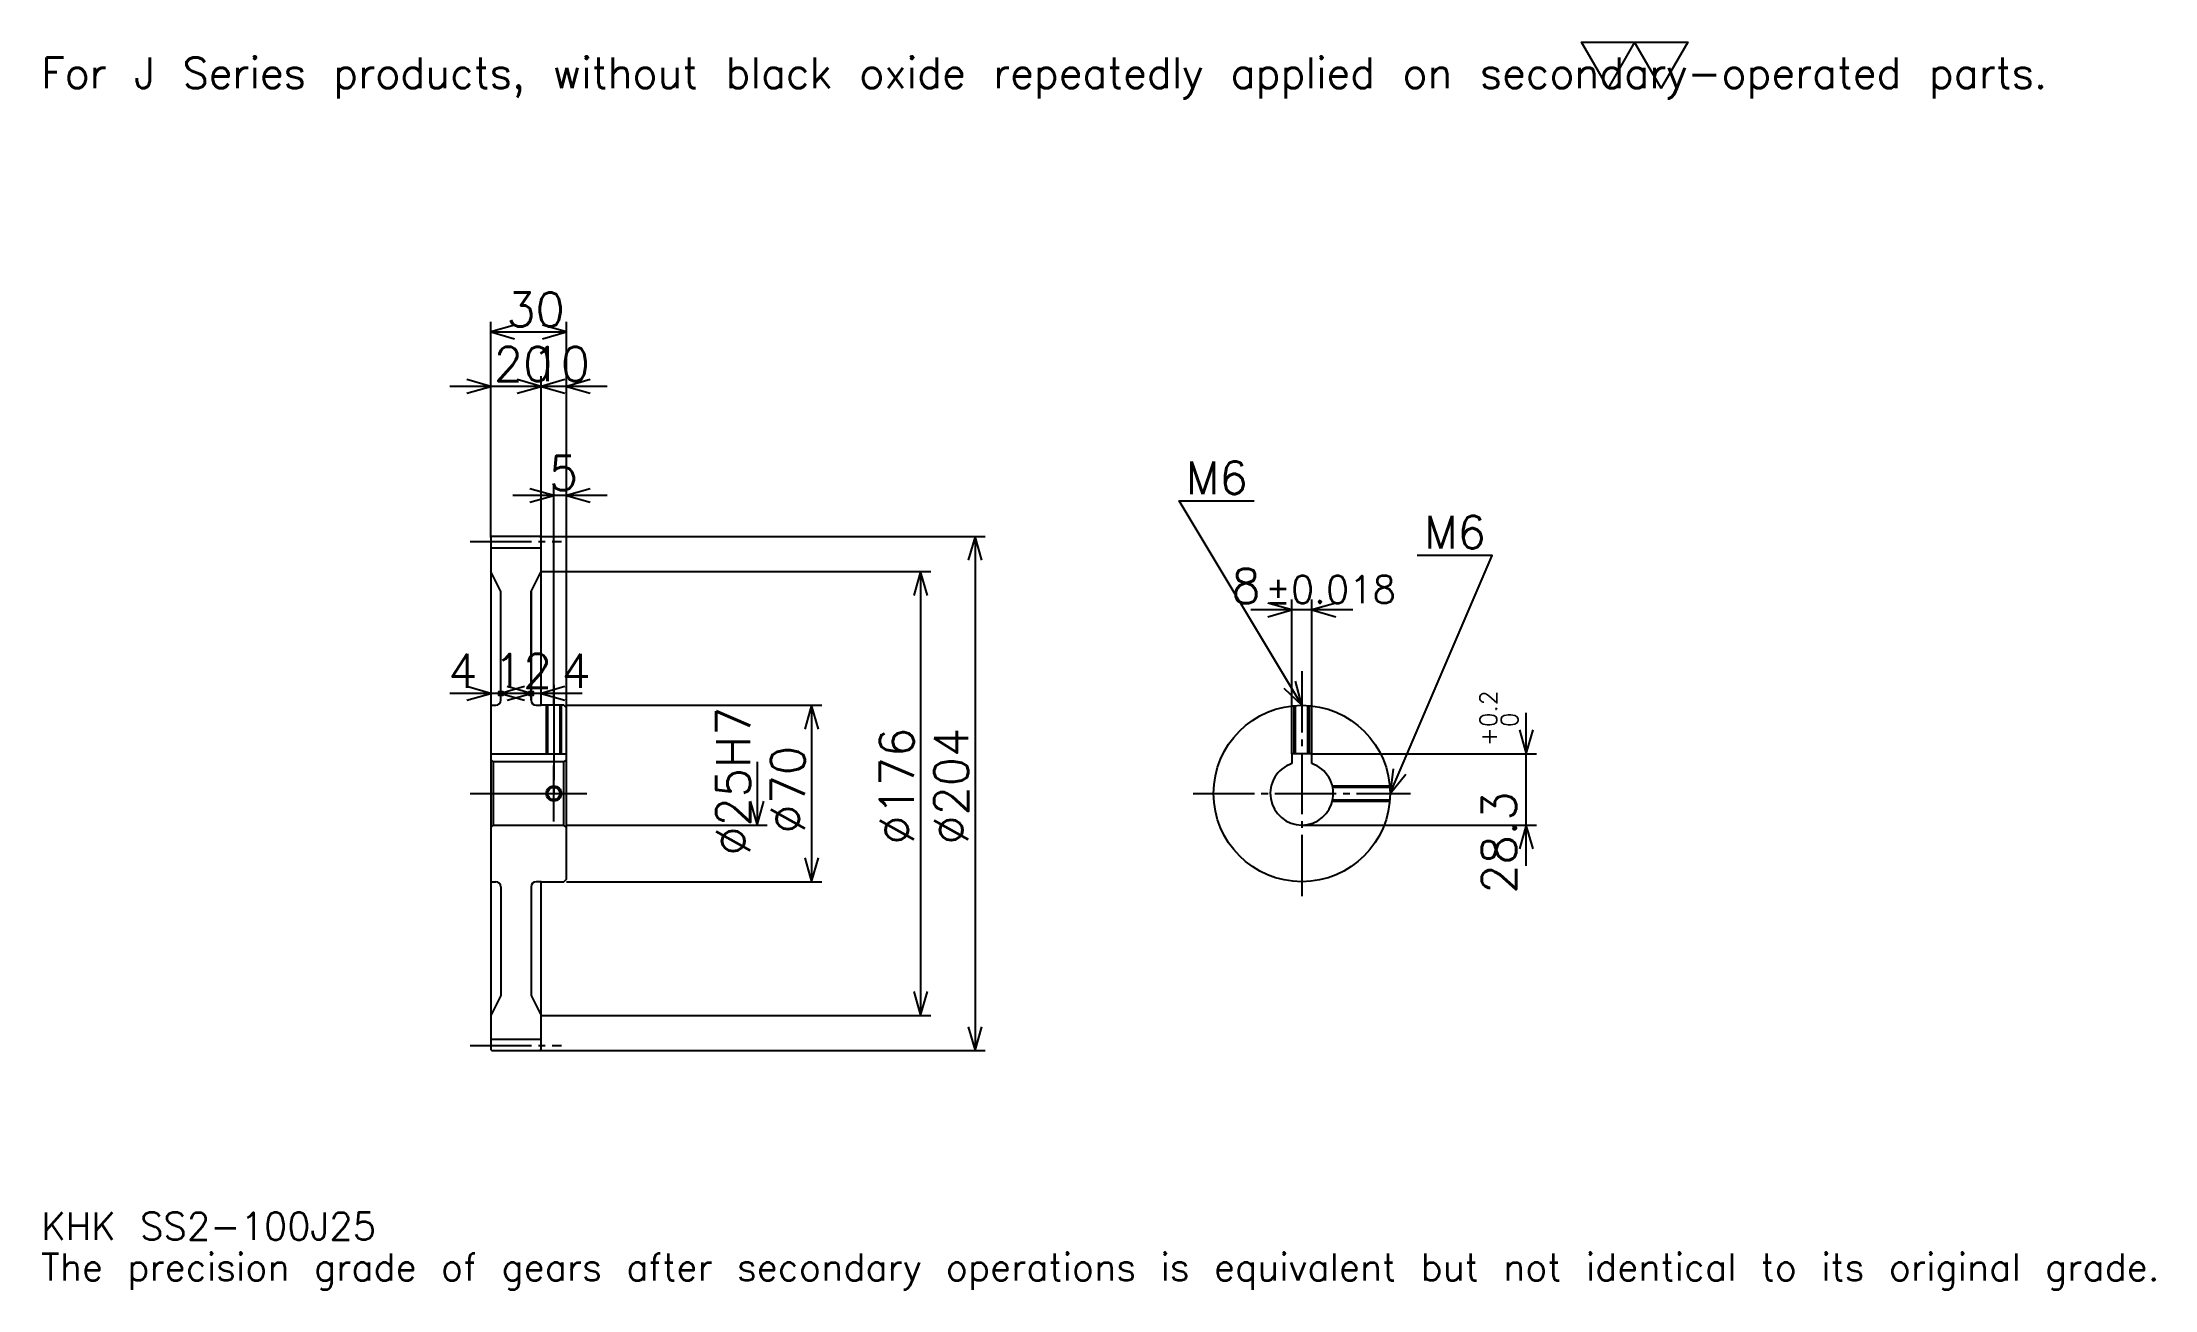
# Model space of a CAD drawing. Extents: x 27 to 866, y 10 to 505.
import ezdxf

# ---------------------------------------------------------------- set-up
doc = ezdxf.new("R2010")
doc.units = 0
doc.linetypes.add('DASHDOT', pattern=[32.432433, 24.324324, -2.702703, 2.702703, -2.702703])
doc.layers.get('0').update_dxf_attribs({"linetype": 'CONTINUOUS'})
doc.layers.add('DASHDOT', color=6, linetype='DASHDOT')
doc.styles.add('KANJI', font='TXT', dxfattribs={"bigfont": 'BIGFONT'})

msp = doc.modelspace()

# ---------------------------------------------------------------- linework, layer by layer
at = {"color": 5}
for p, q in [((205.405411, 308.756775), (205.405411, 393.891907)), ((235.405411, 308.756775), (235.405411, 393.891907)), ((205.405411, 389.83783), (235.405411, 389.83783)), ((225.405411, 308.756775), (225.405411, 372.270264)), ((241.621628, 368.216217), (189.189194, 368.216217)), ((251.621628, 368.216217), (209.189194, 368.216217)), ((230.405411, 308.756775), (230.405411, 329.027039)), ((251.621628, 324.972961), (214.189194, 324.972961)), ((205.405411, 308.256775), (205.405411, 308.756775)), ((224.905411, 308.756775), (235.405411, 308.756775)), ((225.405411, 308.256775), (225.405411, 308.756775)), ((230.405411, 241.75676), (230.405411, 308.756775)), ((230.405411, 241.75676), (230.405411, 308.756775)), ((235.405411, 308.756775), (401.621643, 308.756775)), ((235.405411, 240.75676), (235.405411, 308.756775)), ((397.567566, 308.756775), (397.567566, 104.75676)), ((225.405411, 294.756775), (235.405411, 294.756775)), ((235.405411, 294.756775), (380, 294.756775)), ((375.945953, 294.756775), (375.945953, 118.75676)), ((547.378357, 279.594604), (506.945923, 279.594604)), ((523.16217, 222.556763), (523.16217, 283.648651)), ((531.16217, 222.556763), (531.16217, 283.648651)), ((225.621628, 246.459457), (189.189194, 246.459457)), ((237.621628, 246.459457), (193.189194, 246.459457)), ((241.621628, 246.459457), (205.189194, 246.459457)), ((235.405411, 241.75676), (336.756775, 241.75676)), ((332.702698, 241.75676), (332.702698, 171.75676)), ((616.216187, 178.040543), (616.216187, 238.77298)), ((311.081085, 219.25676), (311.081085, 194.25676)), ((531.16217, 222.556763), (620.270264, 222.556763)), ((235.405411, 194.25676), (315.135132, 194.25676)), ((527.16217, 194.25676), (620.270264, 194.25676)), ((235.405411, 171.75676), (336.756775, 171.75676)), ((225.405411, 118.75676), (235.405411, 118.75676)), ((235.405411, 118.75676), (380, 118.75676)), ((224.905411, 104.75676), (235.405411, 104.75676)), ((235.405411, 104.75676), (401.621643, 104.75676))]:
    msp.add_line(p, q, dxfattribs=at)
at = {"color": 4}
for p, q in [((205.405411, 304.256775), (225.405411, 304.256775)), ((221.405411, 286.906311), (221.405411, 243.75676)), ((205.405411, 241.75676), (207.405411, 241.75676)), ((223.405411, 241.75676), (225.405411, 241.75676)), ((205.405411, 222.556763), (235.405411, 222.556763)), ((235.405411, 220.25676), (234.405411, 219.25676)), ((205.405411, 193.25676), (206.405411, 194.25676)), ((235.405411, 193.25676), (234.405411, 194.25676)), ((205.405411, 171.75676), (207.405411, 171.75676)), ((221.405411, 169.75676), (221.405411, 126.607201)), ((225.405411, 171.75676), (223.405411, 171.75676)), ((205.405411, 109.25676), (225.405411, 109.25676))]:
    msp.add_line(p, q, dxfattribs=at)
at = {"color": 7}
msp.add_lwpolyline([(648.648621, 486.486481), (638.108093, 504.756744), (680.270264, 504.756744), (669.729675, 486.486481), (659.189148, 504.756744), (648.648621, 486.486481)], dxfattribs=at)
at = {"color": 5}
for points in [[(214.864868, 392.540527), (205.405411, 389.83783), (214.864868, 387.135132)], [(225.945953, 387.135132), (235.405411, 389.83783), (225.945953, 392.540527)], [(195.945953, 365.513519), (205.405411, 368.216217), (195.945953, 370.918915)], [(215.945953, 365.513519), (225.405411, 368.216217), (215.945953, 370.918915)], [(234.864868, 370.918915), (225.405411, 368.216217), (234.864868, 365.513519)], [(244.864868, 370.918915), (235.405411, 368.216217), (244.864868, 365.513519)], [(220.945953, 322.270264), (230.405411, 324.972961), (220.945953, 327.67569)], [(244.864868, 327.67569), (235.405411, 324.972961), (244.864868, 322.270264)], [(527.16217, 241.75676), (478.513489, 322.83783), (508.243225, 322.83783)], [(400.270264, 299.297302), (397.567566, 308.756775), (394.864868, 299.297302)], [(378.648651, 285.297302), (375.945953, 294.756775), (373.243256, 285.297302)], [(562.16217, 206.75676), (602.702698, 301.216217), (572.972961, 301.216217)], [(513.702698, 276.891907), (523.16217, 279.594604), (513.702698, 282.297302)], [(540.621643, 282.297302), (531.16217, 279.594604), (540.621643, 276.891907)], [(195.945953, 243.75676), (205.405411, 246.459457), (195.945953, 249.16217)], [(209.405411, 246.459457), (208.594604, 247.270264), (210.216217, 247.270264), (210.216217, 245.648651), (208.594604, 245.648651), (208.594604, 247.270264), (209.405411, 246.459457), (210.216217, 245.648651), (210.216217, 247.270264), (209.405411, 246.459457)], [(218.864868, 249.16217), (209.405411, 246.459457), (218.864868, 243.75676)], [(211.945953, 243.75676), (221.405411, 246.459457), (211.945953, 249.16217)], [(221.405411, 246.459457), (220.594604, 247.270264), (222.216217, 247.270264), (222.216217, 245.648651), (220.594604, 245.648651), (220.594604, 247.270264), (221.405411, 246.459457), (222.216217, 245.648651), (222.216217, 247.270264), (221.405411, 246.459457)], [(234.864868, 249.16217), (225.405411, 246.459457), (234.864868, 243.75676)], [(519.977783, 248.477646), (527.16217, 241.75676), (524.612854, 251.258713)], [(335.405396, 232.297302), (332.702698, 241.75676), (330, 232.297302)], [(613.513489, 232.01622), (616.216187, 222.556763), (618.918884, 232.01622)], [(563.409302, 216.515381), (562.16217, 206.75676), (568.376526, 214.383514)], [(308.378387, 203.716217), (311.081085, 194.25676), (313.783783, 203.716217)], [(618.918884, 184.797302), (616.216187, 194.25676), (613.513489, 184.797302)], [(330, 181.216217), (332.702698, 171.75676), (335.405396, 181.216217)], [(373.243256, 128.216217), (375.945953, 118.75676), (378.648651, 128.216217)], [(394.864868, 114.216217), (397.567566, 104.75676), (400.270264, 114.216217)]]:
    msp.add_lwpolyline(points, dxfattribs=at)
at = {"color": 4}
for points in [[(225.405411, 308.256775), (224.905411, 308.756775), (205.905411, 308.756775), (205.405411, 308.256775), (205.405411, 193.25676)], [(205.405411, 193.25676), (205.405411, 105.25676), (205.905411, 104.75676), (224.905411, 104.75676), (225.405411, 105.25676), (225.405411, 171.75676), (234.405411, 171.75676), (235.405411, 172.75676), (235.405411, 240.75676), (234.405411, 241.75676), (225.405411, 241.75676), (225.405411, 308.256775)], [(209.405411, 243.75676), (209.405411, 286.906311), (205.405411, 294.756775)], [(221.405411, 243.75676), (221.405411, 286.906311), (225.405411, 294.756775)], [(227.405411, 241.75676), (227.405411, 222.556763)], [(227.945404, 241.75676), (227.945404, 222.556763)], [(232.865417, 241.75676), (232.865417, 222.556763)], [(233.405411, 241.75676), (233.405411, 222.556763)], [(524.16217, 222.556763), (524.16217, 241.62796)], [(524.702148, 222.556763), (524.702148, 241.670197)], [(529.622131, 222.556763), (529.622131, 241.670197)], [(530.16217, 222.556763), (530.16217, 241.62796)], [(205.405411, 220.25676), (206.405411, 219.25676), (206.405411, 194.25676), (234.405411, 194.25676), (234.405411, 219.25676), (206.405411, 219.25676)], [(531.16217, 218.599472), (531.16217, 222.556763), (523.16217, 222.556763), (523.16217, 218.599472)], [(539.296814, 209.75676), (562.033325, 209.75676)], [(539.296814, 203.75676), (562.033325, 203.75676)], [(539.417725, 209.216766), (562.075623, 209.216766)], [(539.417725, 204.296753), (562.075623, 204.296753)], [(209.405411, 169.75676), (209.405411, 126.607201), (205.405411, 118.75676)], [(221.405411, 169.75676), (221.405411, 126.607201), (225.405411, 118.75676)]]:
    msp.add_lwpolyline(points, dxfattribs=at)
for centre, radius in [((527.16217, 206.75676), 35), ((230.405411, 206.75676), 2.46)]:
    msp.add_circle(centre, radius, dxfattribs=at)
at = {"color": 7}
msp.add_circle((230.405411, 206.75676), 3, dxfattribs=at)
at = {"color": 4}
for centre, radius, start, end in [((207.405411, 243.75676), 2, 270, 0), ((223.405411, 243.75676), 2, 180, 270), ((527.16217, 206.75676), 12.5, 108.662925185, 71.337074815), ((207.405411, 169.75676), 2, 0, 90), ((223.405411, 169.75676), 2, 90, 180)]:
    msp.add_arc(centre, radius, start, end, dxfattribs=at)
at = {"layer": 'DASHDOT', "color": 7}
for p, q in [((197.297302, 306.756775), (233.513519, 306.756775)), ((527.16217, 255.270264), (527.16217, 163.648651)), ((230.405411, 241.75676), (230.405411, 206.75676)), ((197.297302, 206.75676), (243.513519, 206.75676)), ((484.054077, 206.75676), (570.270264, 206.75676)), ((197.297302, 106.75676), (233.513519, 106.75676))]:
    msp.add_line(p, q, dxfattribs=at)
for points in [[(230.405411, 249.864868), (230.405411, 214.448654)], [(230.405411, 195.648651), (230.405411, 217.864868)], [(219.297302, 206.75676), (241.513519, 206.75676)]]:
    msp.add_lwpolyline(points, dxfattribs=at)

# ---------------------------------------------------------------- texts
at = {"color": 7, "style": 'KANJI'}
for s, height, p in [('For J Series products, without black oxide repeatedly applied on secondary-operated parts.', 12.162162, (27.027027, 486.486481)), ('30', 13.513514, (211.621628, 392)), ('20', 13.513514, (206.621628, 370.378357)), ('10', 13.513514, (221.621628, 370.378357)), ('5', 13.513514, (228.513519, 327.135132)), ('M6', 12.972973, (481.216248, 325.540527)), ('M6', 12.972973, (575.675659, 303.918915)), ('8', 13.513514, (499.267578, 282.297302)), ('%%p0.018', 10.810811, (512.644287, 282.297302)), ('4', 13.513514, (188.513519, 248.621628)), ('12', 13.513514, (206.621628, 248.621628)), ('4', 13.513514, (233.513519, 248.621628)), ('KHK SS2-100J25', 10.810811, (27.027027, 29.729731)), ('The precision grade of gears after secondary operations is equivalent but not identical to its original grade.', 10.810811, (27.027027, 13.513514))]:
    msp.add_text(s, height=height, dxfattribs=at).set_placement(p)
for s, height, p in [('0.2', 6.756757, (604.594604, 233.104294)), ('%%c25H7', 13.513514, (308.378387, 182.094604)), ('0', 6.756757, (612.972961, 233.104294)), ('%%c176', 13.513514, (373.243256, 186.486481)), ('%%c204', 13.513514, (394.864868, 186.486481)), ('+', 6.756757, (604.594604, 225.536728)), ('%%c70', 13.513514, (330, 190.878387)), ('28.3', 13.513514, (612.16217, 167.044891))]:
    msp.add_text(s, height=height, rotation=90, dxfattribs=at).set_placement(p)

doc.saveas('drawing.dxf')
